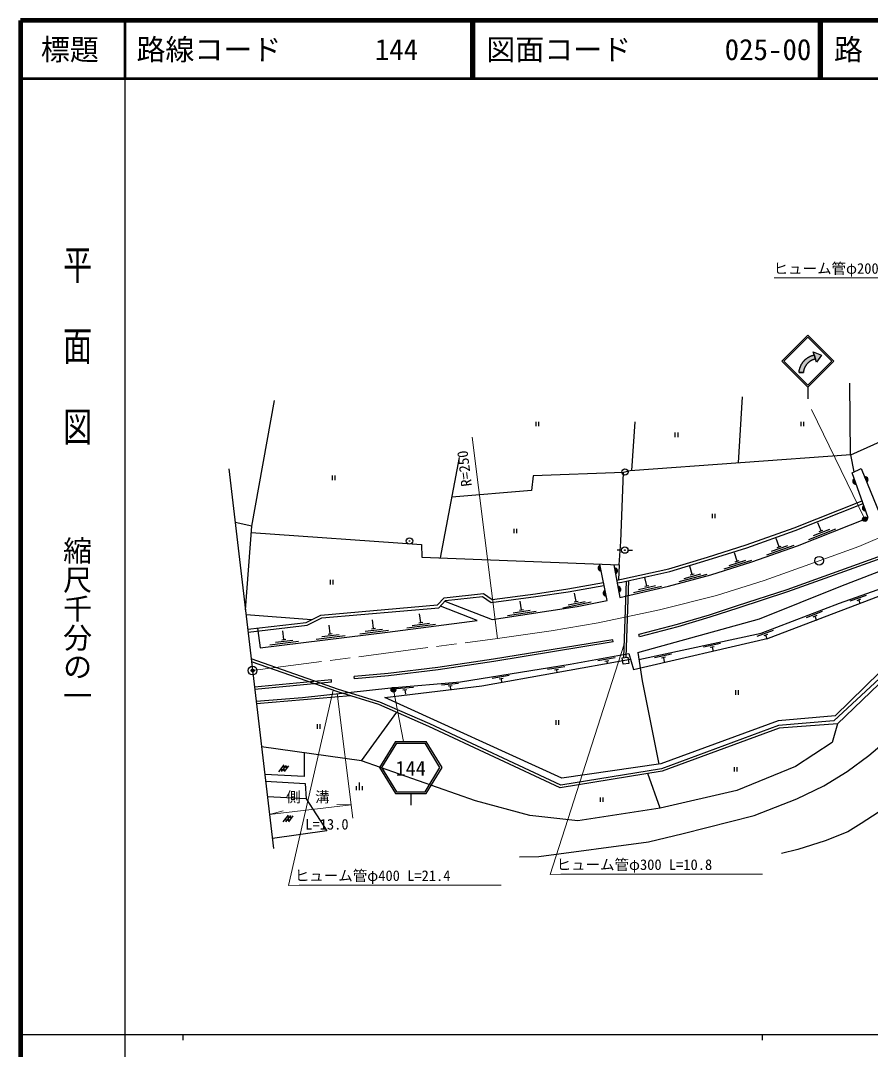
# Model space of a CAD drawing. Units: millimetres, scale not verified. Extents: x 40000 to 680000, y 20000 to 380000.
# Drawn here: x 40000 to 186679, y 202409 to 380000 of the extents above; entities that cross this region are included whole.
import ezdxf
from ezdxf.enums import TextEntityAlignment as Align

# ---------------------------------------------------------------- set-up
doc = ezdxf.new("R2010")
doc.units = ezdxf.units.MM
doc.header["$LTSCALE"] = 1000
doc.header["$PDMODE"] = 32
doc.header["$PDSIZE"] = 500
doc.linetypes.add('CHAIN', pattern=[18.5, 12, -1.5, 3.5, -1.5])
for name, color, linetype, lineweight in [('M-BGD', 7, 'Continuous', 25), ('M-BMK', 2, 'CHAIN', 13), ('M-BMK-OTRS', 5, 'Continuous', 25), ('M-BMK-SRVR', 3, 'Continuous', 25), ('M-STR-HTXT', 7, 'Continuous', 13), ('M-STR-STRC', 7, 'Continuous', 25), ('M-TTL', 2, 'Continuous', 140), ('M-TTL-BAND', 7, 'Continuous', 25), ('M-TTL-LINE', 7, 'Continuous', 50)]:
    doc.layers.add(name, color=color, linetype=linetype, lineweight=lineweight)
doc.layers.add('M-OTRS', color=6, linetype='Continuous')
doc.layers.add('M-TTL-TXT', color=7, linetype='Continuous')
doc.styles.add('@ＭＳ ゴシック', font='')
doc.styles.add('ＭＳ ゴシック', font='')
doc.styles.get('@ＭＳ ゴシック').set_extended_font_data('@MS Gothic')
doc.styles.get('ＭＳ ゴシック').set_extended_font_data('MS Gothic')

msp = doc.modelspace()

# ---------------------------------------------------------------- hatches: boundary and pattern name
at = {"layer": 'M-BGD'}
h = msp.add_hatch(color=256, dxfattribs=at)
edge = h.paths.add_edge_path()
edge.add_ellipse((144318, 302072), major_axis=(35.1, -35.6), ratio=1, start_angle=45.38745, end_angle=-134.61255, ccw=False)
for points in [[(184217, 299997, -0.82183), (183886, 300931)], [(185676, 301228, -0.82183), (186054, 300312)], [(185867, 295343, -0.82183), (185536, 296277)], [(140195, 284997, -0.82183), (139999, 285968)], [(142517, 285526, -0.82183), (142691, 284550)], [(141063, 280680, -0.82183), (140868, 281652)], [(143087, 282328, -0.82183), (143260, 281353)]]:
    msp.add_hatch(color=256, dxfattribs=at).paths.add_polyline_path(points)
h = msp.add_hatch(color=256, dxfattribs=at)
edge = h.paths.add_edge_path()
edge.add_ellipse((107126, 290173), major_axis=(35.1, -35.6), ratio=1, start_angle=45.38745, end_angle=-134.61255, ccw=False)
h = msp.add_hatch(color=256, dxfattribs=at)
edge = h.paths.add_edge_path()
edge.add_ellipse((144287, 288592), major_axis=(35.1, -35.6), ratio=1, start_angle=45.38745, end_angle=-134.61255, ccw=False)
at = {"layer": 'M-STR-STRC'}
for points in [[(177181, 321566), (177137, 321557), (177093, 321547), (177049, 321536), (177005, 321525), (176962, 321513), (176918, 321500), (176875, 321486), (176833, 321472), (176790, 321456), (176748, 321440), (176706, 321424), (176664, 321406), (176623, 321388), (176582, 321369), (176541, 321350), (176501, 321330), (176461, 321309), (176421, 321287), (176382, 321265), (176343, 321242), (176305, 321218), (176267, 321194), (176229, 321169), (176192, 321143), (176156, 321117), (176119, 321090), (176084, 321062), (176048, 321034), (176014, 321005), (175980, 320976), (175946, 320946), (175913, 320915), (175880, 320884), (175848, 320852), (175816, 320820), (175785, 320787), (175755, 320754), (175725, 320720), (175696, 320686), (175667, 320651), (175639, 320615), (175612, 320579), (175585, 320543), (175559, 320506), (175534, 320469), (175509, 320431), (175485, 320393), (175461, 320355), (175439, 320316), (175416, 320276), (175395, 320237), (175374, 320197), (175354, 320156), (175335, 320115), (175316, 320074), (175298, 320033), (175281, 319991), (175265, 319949), (175249, 319907), (175234, 319864), (175220, 319821), (175207, 319778), (175194, 319735), (175182, 319691), (175171, 319648), (175160, 319604), (175151, 319560), (175142, 319515), (175134, 319471), (175127, 319426), (175120, 319382), (175114, 319337), (175109, 319292), (175105, 319247), (175105, 319243), (174361, 319244), (174364, 319283), (174369, 319341), (174375, 319399), (174382, 319456), (174390, 319514), (174399, 319571), (174409, 319628), (174420, 319685), (174432, 319742), (174445, 319799), (174459, 319855), (174473, 319911), (174489, 319967), (174506, 320023), (174524, 320078), (174543, 320133), (174563, 320188), (174583, 320242), (174605, 320296), (174627, 320349), (174651, 320402), (174675, 320455), (174701, 320507), (174727, 320559), (174754, 320610), (174782, 320661), (174811, 320711), (174841, 320761), (174871, 320811), (174903, 320859), (174935, 320908), (174969, 320955), (175003, 321002), (175037, 321049), (175073, 321095), (175110, 321140), (175147, 321184), (175185, 321228), (175223, 321272), (175263, 321314), (175303, 321356), (175344, 321397), (175386, 321438), (175428, 321477), (175471, 321516), (175515, 321554), (175559, 321592), (175605, 321628), (175650, 321664), (175696, 321699), (175743, 321734), (175791, 321767), (175839, 321800), (175888, 321831), (175937, 321862), (175986, 321892), (176037, 321921), (176087, 321950), (176139, 321977), (176190, 322003), (176242, 322029), (176295, 322054), (176348, 322077), (176401, 322100), (176455, 322122), (176509, 322143), (176564, 322163), (176619, 322182), (176674, 322200), (176729, 322217), (176785, 322233), (176841, 322248), (176898, 322263), (176954, 322276), (176788, 322795), (178258, 322231), (177346, 321047)], [(176790, 321456), (176833, 321472), (176875, 321486), (176918, 321500), (176962, 321513), (177005, 321525), (177049, 321536), (177093, 321547), (177137, 321557), (177181, 321566), (176954, 322276), (176898, 322263), (176841, 322248), (176785, 322233), (176729, 322217), (176674, 322200), (176619, 322182), (176564, 322163), (176509, 322143), (176455, 322122), (176401, 322100), (176348, 322077), (176295, 322054), (176242, 322029), (176190, 322003), (176139, 321977), (176087, 321950), (176037, 321921), (175986, 321892), (175937, 321862), (175888, 321831), (175839, 321800), (175791, 321767), (175743, 321734), (175696, 321699), (175650, 321664), (175605, 321628), (175559, 321592), (175515, 321554), (175471, 321516), (175428, 321477), (175386, 321438), (175344, 321397), (175303, 321356), (175263, 321314), (175223, 321272), (175185, 321228), (175147, 321184), (175110, 321140), (175073, 321095), (175037, 321049), (175003, 321002), (174969, 320955), (174935, 320908), (174903, 320859), (174871, 320811), (174841, 320761), (174811, 320711), (174782, 320661), (174754, 320610), (174727, 320559), (174701, 320507), (174675, 320455), (174651, 320402), (174627, 320349), (174605, 320296), (174583, 320242), (174563, 320188), (174543, 320133), (174524, 320078), (174506, 320023), (174489, 319967), (174473, 319911), (174459, 319855), (174445, 319799), (174432, 319742), (174420, 319685), (174409, 319628), (174399, 319571), (174390, 319514), (174382, 319456), (174375, 319399), (174369, 319341), (174364, 319283), (174361, 319244), (175105, 319243), (175105, 319247), (175109, 319292), (175114, 319337), (175120, 319382), (175127, 319426), (175134, 319471), (175142, 319515), (175151, 319560), (175160, 319604), (175171, 319648), (175182, 319691), (175194, 319735), (175207, 319778), (175220, 319821), (175234, 319864), (175249, 319907), (175265, 319949), (175281, 319991), (175298, 320033), (175316, 320074), (175335, 320115), (175354, 320156), (175374, 320197), (175395, 320237), (175416, 320276), (175439, 320316), (175461, 320355), (175485, 320393), (175509, 320431), (175534, 320469), (175559, 320506), (175585, 320543), (175612, 320579), (175639, 320615), (175667, 320651), (175696, 320686), (175725, 320720), (175755, 320754), (175785, 320787), (175816, 320820), (175848, 320852), (175880, 320884), (175913, 320915), (175946, 320946), (175980, 320976), (176014, 321005), (176048, 321034), (176084, 321062), (176119, 321090), (176156, 321117), (176192, 321143), (176229, 321169), (176267, 321194), (176305, 321218), (176343, 321242), (176382, 321265), (176421, 321287), (176461, 321309), (176501, 321330), (176541, 321350), (176582, 321369), (176623, 321388), (176664, 321406), (176706, 321424), (176748, 321440)], [(185380, 293723, -0.41421), (185502, 294276, -0.41421), (186055, 294153, -1)], [(104021, 264271, -0.41421), (104144, 264824, -0.41421), (104696, 264701, -1)]]:
    msp.add_hatch(color=256, dxfattribs=at).paths.add_polyline_path(points)

# ---------------------------------------------------------------- linework, layer by layer
at = {"layer": 'M-BGD'}
for p, q in [((183067, 317391), (183158, 305051)), ((164518, 315075), (163863, 303650)), ((128945, 310767), (128945, 309984)), ((129411, 310767), (129411, 309984)), ((145498, 302318), (146049, 310735)), ((174679, 310746), (174679, 309963)), ((175146, 310746), (175146, 309963)), ((152946, 308897), (152946, 308114)), ((153413, 308897), (153413, 308114)), ((112477, 287263), (115745, 304576)), ((93772, 301462), (93772, 300679)), ((94238, 301462), (94238, 300679)), ((184217, 299997), (183886, 300931)), ((185676, 301228), (186054, 300312)), ((159364, 294882), (159364, 294099)), ((159830, 294882), (159830, 294099)), ((185867, 295343), (185536, 296277)), ((79895, 292707), (77038, 293385)), ((178165, 291922), (177614, 293317)), ((125112, 292292), (125112, 291509)), ((125579, 292292), (125579, 291509)), ((176061, 290446), (180711, 292283)), ((176881, 291092), (179671, 292194)), ((177840, 291794), (178491, 292051)), ((170938, 289179), (170436, 290593)), ((143737, 288592), (142987, 288592)), ((144837, 288592), (145587, 288592)), ((163669, 286694), (163223, 288125)), ((168784, 287777), (173495, 289452)), ((169625, 288394), (172452, 289399)), ((170608, 289062), (171268, 289297)), ((140195, 284997), (139999, 285968)), ((161461, 285376), (166234, 286865)), ((162326, 285961), (165190, 286854)), ((163335, 286589), (164003, 286798)), ((142517, 285526), (142691, 284550)), ((153652, 283165), (158479, 284470)), ((154539, 283716), (157435, 284499)), ((155909, 284397), (155517, 285845)), ((155571, 284306), (156247, 284488)), ((93454, 283440), (93454, 282657)), ((93921, 283440), (93921, 282657)), ((144123, 270033), (144577, 283245)), ((144526, 270098), (144981, 283334)), ((145767, 281281), (150641, 282396)), ((146675, 281796), (149599, 282466)), ((147729, 282345), (148411, 282502)), ((148070, 282423), (147735, 283886)), ((135902, 279721), (135597, 281190)), ((141063, 280680), (140868, 281652)), ((143087, 282328), (143260, 281353)), ((185973, 280768), (183146, 279763)), ((126431, 278287), (126207, 279770)), ((133577, 278625), (138472, 279643)), ((134495, 279122), (137432, 279733)), ((135559, 279650), (136245, 279793)), ((184989, 280100), (184330, 279866)), ((184660, 279983), (184864, 279407)), ((90201, 276573), (78918, 277414)), ((109061, 276098), (108871, 277586)), ((124050, 277319), (128993, 278069)), ((124993, 277766), (127959, 278215)), ((126085, 278235), (126777, 278340)), ((178377, 277987), (175574, 276917)), ((177409, 277296), (176755, 277047)), ((177082, 277171), (177350, 276471)), ((93444, 274148), (93261, 275637)), ((100934, 275071), (100751, 276560)), ((106657, 275186), (111617, 275819)), ((107611, 275610), (110587, 275990)), ((108714, 276053), (109408, 276142)), ((85437, 273162), (85254, 274651)), ((91036, 273247), (95999, 273859)), ((91992, 273667), (94970, 274034)), ((93097, 274106), (93792, 274191)), ((98526, 274170), (103489, 274781)), ((99482, 274590), (102459, 274957)), ((100587, 275028), (101281, 275114)), ((146813, 273621), (146712, 274008)), ((169878, 274742), (167075, 273672)), ((168910, 274051), (168257, 273802)), ((168583, 273926), (168851, 273226)), ((83029, 272261), (87992, 272872)), ((83985, 272681), (86963, 273048)), ((85090, 273119), (85785, 273205)), ((142267, 272740), (142202, 273135)), ((160790, 272459), (157857, 271827)), ((159729, 271923), (159044, 271776)), ((159386, 271850), (159544, 271117)), ((142595, 269992), (139643, 269463)), ((152352, 270642), (149419, 270010)), ((151290, 270106), (150606, 269959)), ((150948, 270033), (151106, 269299)), ((133928, 268458), (130966, 267983)), ((141516, 269494), (140827, 269370)), ((141172, 269432), (141240, 269050)), ((97626, 266397), (97590, 266795)), ((124355, 266924), (121393, 266449)), ((123267, 266445), (122576, 266335)), ((122921, 266390), (123023, 265756)), ((132840, 267979), (132149, 267869)), ((132495, 267924), (132566, 267481)), ((93635, 266219), (80387, 264929)), ((93674, 265821), (80433, 264532)), ((93674, 265821), (93635, 266219)), ((107812, 264880), (104823, 264623)), ((115610, 265550), (112621, 265293)), ((114490, 265152), (113793, 265093)), ((114141, 265122), (114195, 264496)), ((96917, 263465), (80721, 262085)), ((106692, 264483), (105994, 264423)), ((106343, 264453), (106407, 263706)), ((163400, 264394), (163400, 263612)), ((163867, 264394), (163867, 263612)), ((98814, 252208), (104915, 260606)), ((91193, 258540), (91193, 257757)), ((91660, 258540), (91660, 257757)), ((132402, 259220), (132402, 258438)), ((132868, 259220), (132868, 258438)), ((84565, 250339), (85513, 251513)), ((84961, 250559), (85179, 250829)), ((85049, 250369), (85878, 251424)), ((85366, 251061), (85584, 251331)), ((85377, 250502), (85595, 250771)), ((85532, 250359), (86302, 251375)), ((85775, 250994), (85992, 251264)), ((163145, 251150), (163145, 250367)), ((163612, 251150), (163612, 250367)), ((150393, 244026), (148240, 250026)), ((97961, 247140), (97961, 247837)), ((98494, 247140), (98494, 248468)), ((99027, 247140), (99027, 247837)), ((89271, 245687), (82611, 246026)), ((140015, 245905), (140015, 245123)), ((140482, 245905), (140482, 245123)), ((85309, 241680), (86257, 242854)), ((85706, 241900), (85923, 242170)), ((85793, 241710), (86622, 242765)), ((86110, 242402), (86328, 242671)), ((86121, 241842), (86339, 242112)), ((86276, 241700), (87046, 242716)), ((86519, 242335), (86737, 242604))]:
    msp.add_line(p, q, dxfattribs=at)
for points in [[(146535, 270914), (167529, 276761), (181569, 282375), (195747, 287850), (204382, 291347), (212391, 295644), (230798, 305551), (231107, 305630), (233014, 306668), (237405, 308386), (249170, 313029), (260826, 317687), (265672, 318838), (269304, 319477), (274734, 320209), (280495, 320418), (291884, 320293), (300681, 319101), (309757, 316840), (318248, 314240), (351479, 302055), (372198, 294397), (383247, 290349)], [(78813, 278305), (79895, 292707), (83805, 314415)], [(142418, 286078), (143424, 280437), (151813, 282357), (159141, 284339), (166217, 286545), (174106, 289351), (186286, 294163), (183530, 301934), (185080, 302667), (188330, 294810), (195167, 297759), (202838, 301472), (215465, 308127), (220704, 315365)], [(183270, 305059), (196869, 311149), (202919, 313731)], [(126131, 235635), (129443, 235728), (148393, 238250), (154368, 239697), (166633, 242787), (173968, 245689), (178620, 247917), (182654, 250358), (186427, 253125), (189051, 255414), (191426, 258130), (196691, 264713), (200520, 269572), (205654, 277386), (208947, 282272), (211766, 285417), (214033, 287650), (217909, 290650), (230711, 300238), (237665, 304743), (241010, 306629), (244241, 308006)], [(183881, 302100), (183270, 305059), (145233, 302298), (144072, 302011)], [(143305, 286043), (143614, 290064), (144072, 302011), (128467, 301393), (128154, 298893), (114456, 297748)], [(142892, 283418), (143704, 283563), (151904, 285382), (158535, 287395), (165208, 289491), (173499, 292456), (185241, 297109)], [(142980, 282925), (143802, 283073), (152031, 284898), (158683, 286917), (165368, 289017), (173675, 291988), (185408, 296637)], [(212275, 295128), (207980, 290711), (205178, 286522), (196016, 272921), (190621, 268594), (180375, 259154), (170829, 258297), (150619, 250868), (133222, 248041), (110656, 258581), (101997, 262377), (94881, 264560), (79812, 269811)], [(213045, 294941), (208158, 289452), (205659, 285923), (196675, 272612), (190993, 268204), (180983, 258604), (170929, 257854), (150734, 250431), (133158, 247575), (110470, 258171), (101840, 261955), (94741, 264132), (79871, 269314)], [(79816, 291653), (109183, 289562), (109239, 287391), (143305, 286043), (143196, 283472)], [(192273, 288901), (189311, 287886), (172226, 281768), (163660, 278966), (158839, 277383), (153311, 275731), (146712, 274008)], [(192403, 288523), (189444, 287508), (172356, 281390), (163784, 278585), (158959, 277002), (153419, 275346), (146813, 273621)], [(113236, 279775), (121377, 276611), (136085, 278840), (141219, 279908), (139958, 286176)], [(79208, 274946), (89307, 276129), (91838, 277387), (111953, 279137), (113118, 280380), (119878, 281087), (121369, 280053), (128871, 281072), (134432, 281898), (140596, 283005)], [(79267, 274449), (89452, 275643), (91975, 276897), (112187, 278656), (113355, 279902), (119746, 280570), (121244, 279532), (128942, 280577), (134513, 281404), (140694, 282515)], [(193832, 283442), (197299, 277864), (195348, 273311), (190903, 270033), (180617, 259969), (170738, 259109), (150479, 251701), (133428, 249220), (102864, 263148), (119639, 265144), (145255, 269776)], [(144971, 270722), (145793, 267986), (169061, 273387), (194143, 282942)], [(146712, 269734), (167835, 274283), (181368, 279450), (190774, 282792), (193832, 283442)], [(80877, 275141), (81328, 271749), (103342, 274461), (118794, 276432), (112458, 278945)], [(142202, 273135), (121630, 269773), (111999, 268341), (103470, 267321), (97590, 266795)], [(142267, 272740), (121691, 269378), (112052, 267944), (103512, 266923), (97626, 266397)], [(80667, 262548), (88658, 263163), (103929, 264848), (115943, 265879), (134882, 268914), (144971, 270722)], [(146535, 270914), (147265, 266054), (150174, 251656)], [(180983, 258604), (180091, 255410), (173738, 251239), (163598, 247118), (150393, 244026), (136194, 241867), (127875, 242812), (118524, 245300), (98814, 252208), (81600, 254613)], [(88971, 253583), (88922, 249540), (82157, 249884)], [(82295, 248710), (89126, 248290), (89271, 245687), (92874, 240121), (83458, 238825)], [(190166, 244673), (185087, 241422), (182789, 239958), (178896, 238395), (174124, 236918), (171329, 236202)]]:
    msp.add_lwpolyline(points, dxfattribs=at)
msp.add_lwpolyline([(143834, 269986), (144786, 270141), (144964, 269048), (144012, 268893)], close=True, dxfattribs=at)
for centre, radius in [((144318, 302072), 550), ((144318, 302072), 50), ((107126, 290173), 550), ((107126, 290173), 50), ((144287, 288592), 550), ((144287, 288592), 50)]:
    msp.add_circle(centre, radius, dxfattribs=at)
for centre, start, end in [((184143, 300497), 120.69777, 278.35596), ((185775, 300733), 303.64365, 101.30184), ((185794, 295842), 120.69777, 278.35596), ((140193, 285502), 112.54765, 270.20584), ((142507, 285021), 291.27339, 88.93158), ((141062, 281185), 112.54765, 270.20584), ((143077, 281824), 291.27339, 88.93158)]:
    msp.add_arc(centre, 505, start, end, dxfattribs=at)
at = {"layer": 'M-BMK'}
msp.add_lwpolyline([(80049, 267799), (122286, 273334), (131570, 274647), (139707, 276072), (150279, 278296), (160106, 280774), (168348, 283346), (177826, 286771), (184674, 289231), (198271, 295071)], dxfattribs=at)
at = {"layer": 'M-BMK-OTRS'}
msp.add_line((75949, 302648), (83662, 237092), dxfattribs=at)
at = {"layer": 'M-BMK-SRVR'}
for centre in [(177826, 286771), (80049, 267799)]:
    msp.add_circle(centre, 750, dxfattribs=at)
at = {"layer": 'M-OTRS'}
msp.add_point((80049, 267799), dxfattribs=at)
at = {"layer": 'M-STR-HTXT'}
for p, q in [((203295, 335586), (170084, 335586)), ((185717, 293938), (176535, 312839)), ((122286, 273334), (117947, 308091)), ((144204, 272368), (131403, 232580)), ((93951, 264407), (86229, 230678)), ((94617, 263821), (97353, 242320)), ((104359, 264486), (106065, 255560)), ((97058, 244642), (82969, 242985)), ((82969, 242985), (85343, 243608)), ((97058, 244642), (94603, 244698)), ((131403, 232580), (133242, 232680)), ((133242, 232680), (168077, 232680)), ((86229, 230678), (88068, 230778)), ((88068, 230778), (122954, 230778))]:
    msp.add_line(p, q, dxfattribs=at)
at = {"layer": 'M-STR-STRC'}
for p, q in [((171382, 321198), (175882, 325698)), ((171735, 321198), (175882, 325344)), ((180382, 321197), (175882, 325698)), ((180028, 321197), (175882, 325344)), ((177346, 321047), (176788, 322795)), ((176788, 322795), (178258, 322231)), ((178258, 322231), (177346, 321047)), ((171382, 321198), (175882, 316697)), ((171735, 321198), (175882, 317051)), ((175882, 317051), (180028, 321197)), ((175882, 316697), (180382, 321197)), ((174361, 319244), (175105, 319243)), ((175882, 316697), (175882, 314697)), ((104706, 255560), (101942, 251060)), ((104873, 255260), (102294, 251060)), ((104706, 255560), (109978, 255560)), ((104873, 255260), (109810, 255260)), ((112389, 251060), (109810, 255260)), ((112742, 251060), (109978, 255560)), ((101942, 251060), (104706, 246560)), ((102294, 251060), (104873, 246860)), ((109810, 246860), (112389, 251060)), ((109978, 246560), (112742, 251060)), ((104873, 246860), (109810, 246860)), ((104706, 246560), (109978, 246560)), ((107342, 246560), (107342, 244560))]:
    msp.add_line(p, q, dxfattribs=at)
for points in [[(176954, 322276), (177181, 321566), (177181, 321566), (177137, 321557), (177093, 321547), (177049, 321536), (177005, 321525), (176962, 321513), (176918, 321500), (176875, 321486), (176833, 321472), (176790, 321456), (176748, 321440), (176706, 321424), (176664, 321406), (176623, 321388), (176582, 321369), (176541, 321350), (176501, 321330), (176461, 321309), (176421, 321287), (176382, 321265), (176343, 321242), (176305, 321218), (176267, 321194), (176229, 321169), (176192, 321143), (176156, 321117), (176119, 321090), (176084, 321062), (176048, 321034), (176014, 321005), (175980, 320976), (175946, 320946), (175913, 320915), (175880, 320884), (175848, 320852), (175816, 320820), (175785, 320787), (175755, 320754), (175725, 320720), (175696, 320686), (175667, 320651), (175639, 320615), (175612, 320579), (175585, 320543), (175559, 320506), (175534, 320469), (175509, 320431), (175485, 320393), (175461, 320355), (175439, 320316), (175416, 320276), (175395, 320237), (175374, 320197), (175354, 320156), (175335, 320115), (175316, 320074), (175298, 320033), (175281, 319991), (175265, 319949), (175249, 319907), (175234, 319864), (175220, 319821), (175207, 319778), (175194, 319735), (175182, 319691), (175171, 319648), (175160, 319604), (175151, 319560), (175142, 319515), (175134, 319471), (175127, 319426), (175120, 319382), (175114, 319337), (175109, 319292), (175105, 319247), (175105, 319243), (175105, 319243), (174361, 319244), (174361, 319244), (174364, 319283), (174369, 319341), (174375, 319399), (174382, 319456), (174390, 319514), (174399, 319571), (174409, 319628), (174420, 319685), (174432, 319742), (174445, 319799), (174459, 319855), (174473, 319911), (174489, 319967), (174506, 320023), (174524, 320078), (174543, 320133), (174563, 320188), (174583, 320242), (174605, 320296), (174627, 320349), (174651, 320402), (174675, 320455), (174701, 320507), (174727, 320559), (174754, 320610), (174782, 320661), (174811, 320711), (174841, 320761), (174871, 320811), (174903, 320859), (174935, 320908), (174969, 320955), (175003, 321002), (175037, 321049), (175073, 321095), (175110, 321140), (175147, 321184), (175185, 321228), (175223, 321272), (175263, 321314), (175303, 321356), (175344, 321397), (175386, 321438), (175428, 321477), (175471, 321516), (175515, 321554), (175559, 321592), (175605, 321628), (175650, 321664), (175696, 321699), (175743, 321734), (175791, 321767), (175839, 321800), (175888, 321831), (175937, 321862), (175986, 321892), (176037, 321921), (176087, 321950), (176139, 321977), (176190, 322003), (176242, 322029), (176295, 322054), (176348, 322077), (176401, 322100), (176455, 322122), (176509, 322143), (176564, 322163), (176619, 322182), (176674, 322200), (176729, 322217), (176785, 322233), (176841, 322248), (176898, 322263)], [(176788, 322795), (178258, 322231), (177346, 321047)], [(176788, 322795), (178258, 322231), (177346, 321047)], [(176954, 322276), (176788, 322795), (178258, 322231), (177346, 321047), (177181, 321566)]]:
    msp.add_lwpolyline(points, close=True, dxfattribs=at)
for centre in [(185717, 293938), (104359, 264486)]:
    msp.add_circle(centre, 400, dxfattribs=at)
at = {"layer": 'M-TTL'}
for p, q in [((40000, 380000), (40000, 20000)), ((680000, 380000), (40000, 380000))]:
    msp.add_line(p, q, dxfattribs=at)
at = {"layer": 'M-TTL-BAND'}
for p, q in [((58000, 370000), (58000, 20000)), ((40000, 205000), (579000, 205000)), ((68000, 205000), (68000, 204000)), ((168000, 205000), (168000, 204000))]:
    msp.add_line(p, q, dxfattribs=at)
at = {"layer": 'M-TTL-LINE'}
for p, q in [((58000, 380000), (58000, 370000)), ((117750, 380000), (117750, 370000)), ((118250, 380000), (118250, 370000)), ((177750, 380000), (177750, 370000)), ((178250, 380000), (178250, 370000)), ((40000, 370000), (680000, 370000))]:
    msp.add_line(p, q, dxfattribs=at)

# ---------------------------------------------------------------- texts
at = {"layer": 'M-STR-HTXT', "style": 'ＭＳ ゴシック'}
msp.add_text('ヒューム管φ200 L=9.8', height=1833, dxfattribs=at).set_placement((195585, 335747), align=Align.BOTTOM_RIGHT)
msp.add_text('R=250', height=1833, rotation=97.116, dxfattribs=at).set_placement((118059, 302852), align=Align.BOTTOM_CENTER)
for s, p in [('側\u3000溝', (89592, 244515)), ('L=13.0', (92874, 239808))]:
    msp.add_text(s, height=1833, dxfattribs=at).set_placement(p, align=Align.BOTTOM_CENTER)
for s, p in [('ヒューム管φ300 L=10.8', (132507, 232841)), ('ヒューム管φ400 L=21.4', (87333, 230939))]:
    msp.add_text(s, height=1833, dxfattribs=at).set_placement(p, align=Align.BOTTOM_LEFT)
at = {"layer": 'M-STR-STRC', "style": 'ＭＳ ゴシック'}
msp.add_text('144', height=2566, dxfattribs=at).set_placement((104717, 248873), align=Align.BOTTOM_LEFT)
at = {"layer": 'M-TTL-BAND', "style": '@ＭＳ ゴシック', "width": 1.4}
msp.add_text('平  面  図', height=3666, rotation=270, dxfattribs=at).set_placement((49777, 306475), align=Align.MIDDLE_RIGHT)
at = {"layer": 'M-TTL-BAND', "style": '@ＭＳ ゴシック'}
msp.add_text('縮尺千分の一', height=3666, rotation=270, dxfattribs=at).set_placement((49777, 261030), align=Align.MIDDLE_RIGHT)
at = {"layer": 'M-TTL-TXT', "style": 'ＭＳ ゴシック'}
msp.add_text('標題', height=3666, dxfattribs=at).set_placement((48500, 375000), align=Align.MIDDLE_CENTER)
for s, p in [('路線コード', (60000, 375000)), ('144', (101142, 375000)), ('図面コード', (120380, 375000)), ('025-00', (161521, 375000)), ('路 線 名', (180380, 375000))]:
    msp.add_text(s, height=3666, dxfattribs=at).set_placement(p, align=Align.MIDDLE_LEFT)

doc.saveas('drawing.dxf')
